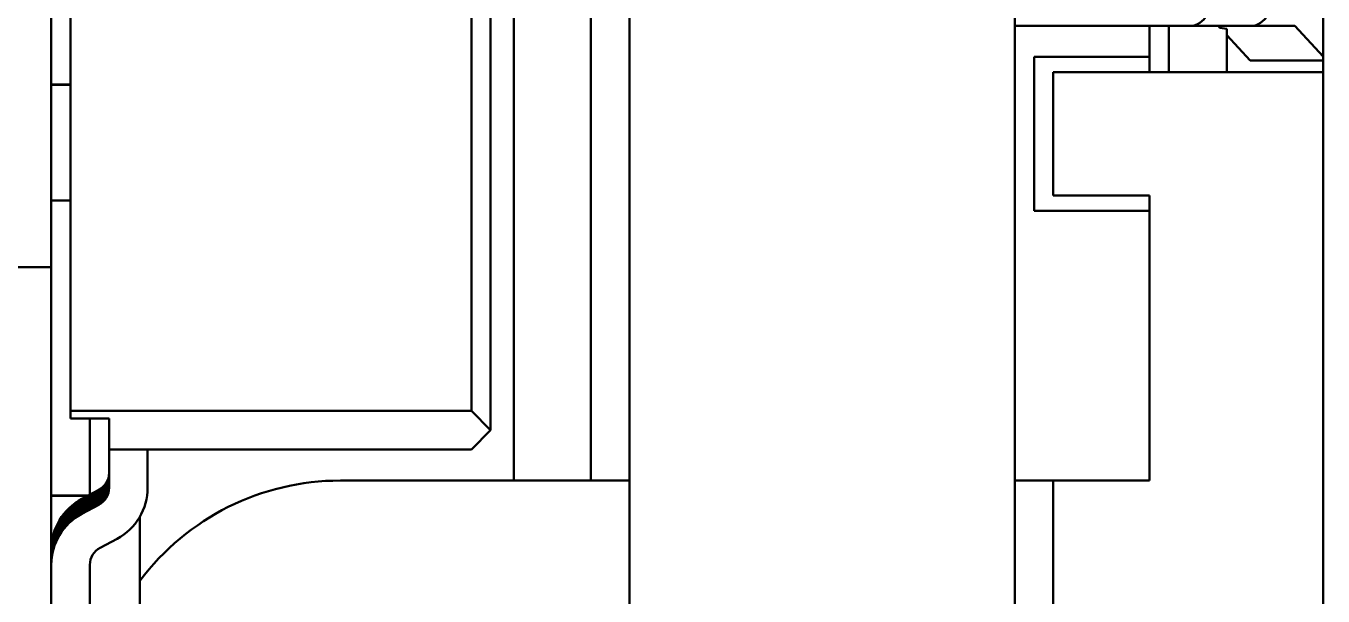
# Model space of a CAD drawing. Header units: millimetres. Extents: x 3100 to 5091, y 868 to 1900.
# Drawn here: x 3346.974 to 3350.34, y 1453.297 to 1454.776 of the extents above; entities that cross this region are included whole.
import ezdxf

# ---------------------------------------------------------------- set-up
doc = ezdxf.new("R2010")
doc.units = ezdxf.units.MM
doc.header["$LTSCALE"] = 1.8
doc.layers.add('외형선(ISO)', color=7, linetype='Continuous', lineweight=50)

msp = doc.modelspace()

# ---------------------------------------------------------------- linework, layer by layer
at = {"layer": '외형선(ISO)'}
for p, q in [((3348.2401, 1453.5965), (3348.2401, 1461.4695)), ((3348.4401, 1453.5965), (3348.4401, 1461.3195)), ((3348.5401, 1418.5546), (3348.5401, 1461.2383)), ((3349.5401, 1460.1094), (3349.5401, 1419.6835)), ((3347.0401, 1457.5528), (3347.0401, 1454.1501)), ((3350.3401, 1457.3965), (3350.3401, 1422.3965)), ((3348.1801, 1455.4775), (3348.1801, 1453.7275)), ((3347.0901, 1455.4275), (3347.0901, 1453.7775)), ((3348.1301, 1455.4275), (3348.1301, 1453.7775)), ((3349.5401, 1454.7765), (3349.9962, 1454.7765)), ((3349.8901, 1454.7765), (3349.8901, 1454.6565)), ((3349.9401, 1454.7765), (3349.9401, 1454.6565)), ((3349.9962, 1454.7765), (3350.1538, 1454.7765)), ((3350.0676, 1454.7765), (3350.0721, 1454.7716)), ((3350.0901, 1454.7687), (3350.0721, 1454.7716)), ((3350.0901, 1454.7687), (3350.0901, 1454.6565)), ((3350.0901, 1454.7522), (3350.1512, 1454.6865)), ((3350.2575, 1454.7765), (3350.1538, 1454.7765)), ((3350.2575, 1454.7765), (3350.2665, 1454.7765)), ((3350.3401, 1454.6972), (3350.2665, 1454.7765)), ((3349.5901, 1454.2965), (3349.5901, 1454.6965)), ((3349.8901, 1454.6965), (3349.5901, 1454.6965)), ((3350.1512, 1454.6865), (3350.3401, 1454.6865)), ((3350.3401, 1454.6565), (3349.6401, 1454.6565)), ((3349.6401, 1454.3365), (3349.6401, 1454.6565)), ((3347.0401, 1454.6243), (3347.0901, 1454.6243)), ((3347.0601, 1454.6242), (3347.0401, 1454.6242)), ((3347.0401, 1454.6239), (3347.0601, 1454.6239)), ((3347.0901, 1454.6238), (3347.0401, 1454.6238)), ((3347.0901, 1454.6242), (3347.0601, 1454.6242)), ((3347.0601, 1454.6239), (3347.0901, 1454.6239)), ((3347.0901, 1454.3238), (3347.0401, 1454.3238)), ((3349.6401, 1454.3365), (3349.8901, 1454.3365)), ((3349.8901, 1453.5965), (3349.8901, 1454.3365)), ((3349.5901, 1454.2965), (3349.8901, 1454.2965)), ((3347.0401, 1454.1501), (3345.8401, 1454.1501)), ((3347.0401, 1422.8311), (3347.0401, 1454.1501)), ((3348.1301, 1453.7775), (3347.0901, 1453.7775)), ((3347.0901, 1453.7575), (3347.0901, 1453.7775)), ((3348.1301, 1453.7775), (3348.1801, 1453.7275)), ((3347.1901, 1453.7575), (3347.0901, 1453.7575)), ((3347.1401, 1453.5601), (3347.1401, 1453.7575)), ((3347.1901, 1453.6775), (3347.1901, 1453.7575)), ((3348.1801, 1453.7275), (3348.1301, 1453.6775)), ((3348.1301, 1453.6775), (3347.1901, 1453.6775)), ((3347.1901, 1453.6775), (3347.1901, 1453.5779)), ((3347.2901, 1453.5779), (3347.2901, 1453.6775)), ((3347.1195, 1453.5492), (3347.163, 1453.5723)), ((3347.163, 1453.5722), (3347.1195, 1453.549)), ((3347.1195, 1453.5488), (3347.163, 1453.572)), ((3347.163, 1453.5719), (3347.1195, 1453.5487)), ((3347.1195, 1453.5485), (3347.163, 1453.5716)), ((3347.163, 1453.5715), (3347.1195, 1453.5484)), ((3347.1195, 1453.5481), (3347.163, 1453.5713)), ((3347.163, 1453.5712), (3347.1195, 1453.548)), ((3347.1195, 1453.5478), (3347.163, 1453.571)), ((3347.163, 1453.5708), (3347.1195, 1453.5477)), ((3347.1195, 1453.5475), (3347.163, 1453.5706)), ((3347.163, 1453.5705), (3347.1195, 1453.5473)), ((3347.1195, 1453.5471), (3347.163, 1453.5703)), ((3347.163, 1453.5702), (3347.1195, 1453.547)), ((3347.1195, 1453.5468), (3347.163, 1453.5699)), ((3347.163, 1453.5698), (3347.1195, 1453.5467)), ((3347.1195, 1453.5465), (3347.163, 1453.5696)), ((3347.163, 1453.5695), (3347.1195, 1453.5463)), ((3347.1195, 1453.5461), (3347.163, 1453.5693)), ((3347.163, 1453.5691), (3347.1195, 1453.546)), ((3347.1195, 1453.5458), (3347.163, 1453.5689)), ((3347.163, 1453.5688), (3347.1195, 1453.5456)), ((3347.7901, 1453.5965), (3348.5401, 1453.5965)), ((3349.5401, 1453.5965), (3349.6401, 1453.5965)), ((3349.6401, 1452.2965), (3349.6401, 1453.5965)), ((3349.6401, 1453.5965), (3349.8901, 1453.5965)), ((3347.0401, 1453.5575), (3347.1352, 1453.5575)), ((3347.0601, 1453.5574), (3347.0401, 1453.5574)), ((3347.0401, 1453.5571), (3347.0601, 1453.5571)), ((3347.1342, 1453.557), (3347.0401, 1453.557)), ((3347.1349, 1453.5574), (3347.0601, 1453.5574)), ((3347.0601, 1453.5571), (3347.1345, 1453.5571)), ((3347.1195, 1453.5454), (3347.163, 1453.5686)), ((3347.163, 1453.5685), (3347.1195, 1453.5453)), ((3347.1195, 1453.5451), (3347.163, 1453.5683)), ((3347.163, 1453.5681), (3347.1195, 1453.545)), ((3347.1195, 1453.5448), (3347.163, 1453.5679)), ((3347.163, 1453.5678), (3347.1195, 1453.5446)), ((3347.1195, 1453.5444), (3347.163, 1453.5676)), ((3347.163, 1453.5675), (3347.1195, 1453.5443)), ((3347.1195, 1453.5441), (3347.163, 1453.5672)), ((3347.163, 1453.5671), (3347.1195, 1453.544)), ((3347.1195, 1453.5437), (3347.163, 1453.5669)), ((3347.163, 1453.5668), (3347.1195, 1453.5436)), ((3347.1195, 1453.5434), (3347.163, 1453.5666)), ((3347.163, 1453.5664), (3347.1195, 1453.5433)), ((3347.1195, 1453.5431), (3347.163, 1453.5662)), ((3347.163, 1453.5661), (3347.1195, 1453.5429)), ((3347.1195, 1453.5427), (3347.163, 1453.5659)), ((3347.163, 1453.5658), (3347.1195, 1453.5426)), ((3347.1195, 1453.5424), (3347.163, 1453.5656)), ((3347.163, 1453.5654), (3347.1195, 1453.5423)), ((3347.1195, 1453.5421), (3347.163, 1453.5652)), ((3347.163, 1453.5651), (3347.1195, 1453.5419)), ((3347.1195, 1453.5417), (3347.163, 1453.5649)), ((3347.163, 1453.5648), (3347.1195, 1453.5416)), ((3347.1195, 1453.5414), (3347.163, 1453.5645)), ((3347.163, 1453.5644), (3347.1195, 1453.5413)), ((3347.1195, 1453.541), (3347.163, 1453.5642)), ((3347.163, 1453.5641), (3347.1195, 1453.5409)), ((3347.1195, 1453.5407), (3347.163, 1453.5639)), ((3347.163, 1453.5637), (3347.1195, 1453.5406)), ((3347.1195, 1453.5404), (3347.163, 1453.5635)), ((3347.163, 1453.5634), (3347.1195, 1453.5402)), ((3347.1195, 1453.54), (3347.163, 1453.5632)), ((3347.163, 1453.5631), (3347.1195, 1453.5399)), ((3347.1195, 1453.5397), (3347.163, 1453.5629)), ((3347.163, 1453.5627), (3347.1195, 1453.5396)), ((3347.1195, 1453.5394), (3347.163, 1453.5625)), ((3347.163, 1453.5624), (3347.1195, 1453.5392)), ((3347.1195, 1453.539), (3347.163, 1453.5622)), ((3347.163, 1453.5621), (3347.1195, 1453.5389)), ((3347.1195, 1453.5387), (3347.163, 1453.5618)), ((3347.163, 1453.5617), (3347.1195, 1453.5386)), ((3347.1195, 1453.5383), (3347.163, 1453.5615)), ((3347.163, 1453.5614), (3347.1195, 1453.5382)), ((3347.1195, 1453.538), (3347.163, 1453.5612)), ((3347.163, 1453.561), (3347.1195, 1453.5379)), ((3347.1195, 1453.5377), (3347.163, 1453.5608)), ((3347.163, 1453.5607), (3347.1195, 1453.5375)), ((3347.1195, 1453.5373), (3347.163, 1453.5605)), ((3347.163, 1453.5604), (3347.1195, 1453.5372)), ((3347.1195, 1453.537), (3347.163, 1453.5601)), ((3347.163, 1453.56), (3347.1195, 1453.5369)), ((3347.1195, 1453.5367), (3347.163, 1453.5598)), ((3347.163, 1453.5597), (3347.1195, 1453.5365)), ((3347.1195, 1453.5363), (3347.163, 1453.5595)), ((3347.163, 1453.5593), (3347.1195, 1453.5362)), ((3347.1195, 1453.536), (3347.163, 1453.5591)), ((3347.163, 1453.559), (3347.1195, 1453.5358)), ((3347.1195, 1453.5356), (3347.163, 1453.5588)), ((3347.163, 1453.5587), (3347.1195, 1453.5355)), ((3347.1195, 1453.5353), (3347.163, 1453.5585)), ((3347.163, 1453.5583), (3347.1195, 1453.5352)), ((3347.1195, 1453.535), (3347.163, 1453.5581)), ((3347.163, 1453.558), (3347.1195, 1453.5348)), ((3347.1195, 1453.5346), (3347.163, 1453.5578)), ((3347.163, 1453.5577), (3347.1195, 1453.5345)), ((3347.1195, 1453.5343), (3347.163, 1453.5574)), ((3347.163, 1453.5573), (3347.1195, 1453.5342)), ((3347.1195, 1453.5339), (3347.163, 1453.5571)), ((3347.163, 1453.557), (3347.1195, 1453.5338)), ((3347.1195, 1453.5336), (3347.163, 1453.5568)), ((3347.163, 1453.5566), (3347.1195, 1453.5335)), ((3347.1195, 1453.5333), (3347.163, 1453.5564)), ((3347.163, 1453.5563), (3347.1195, 1453.5331)), ((3347.1195, 1453.5329), (3347.163, 1453.5561)), ((3347.163, 1453.556), (3347.1195, 1453.5328)), ((3347.1195, 1453.5326), (3347.163, 1453.5558)), ((3347.163, 1453.5556), (3347.1195, 1453.5325)), ((3347.1195, 1453.5323), (3347.163, 1453.5554)), ((3347.163, 1453.5553), (3347.1195, 1453.5321)), ((3347.1195, 1453.5319), (3347.163, 1453.5551)), ((3347.163, 1453.555), (3347.1195, 1453.5318)), ((3347.1195, 1453.5276), (3347.163, 1453.5507)), ((3347.163, 1453.5506), (3347.1195, 1453.5275)), ((3347.1195, 1453.5272), (3347.163, 1453.5504)), ((3347.163, 1453.5503), (3347.1195, 1453.5271)), ((3347.1195, 1453.5269), (3347.163, 1453.5501)), ((3347.163, 1453.5499), (3347.1195, 1453.5268)), ((3347.1195, 1453.5266), (3347.163, 1453.5497)), ((3347.163, 1453.5496), (3347.1195, 1453.5264)), ((3347.1195, 1453.5262), (3347.163, 1453.5494)), ((3347.163, 1453.5493), (3347.1195, 1453.5261)), ((3347.1195, 1453.5259), (3347.163, 1453.5491)), ((3347.163, 1453.5489), (3347.1195, 1453.5258)), ((3347.1195, 1453.5256), (3347.163, 1453.5487)), ((3347.163, 1453.5486), (3347.1195, 1453.5254)), ((3347.1195, 1453.5252), (3347.163, 1453.5484)), ((3347.163, 1453.5483), (3347.1195, 1453.5251)), ((3347.1195, 1453.5249), (3347.163, 1453.548)), ((3347.163, 1453.5479), (3347.1195, 1453.5247)), ((3347.1195, 1453.5245), (3347.163, 1453.5477)), ((3347.163, 1453.5476), (3347.1195, 1453.5244)), ((3347.1195, 1453.5242), (3347.163, 1453.5474)), ((3347.163, 1453.5472), (3347.1195, 1453.5241)), ((3347.1195, 1453.5239), (3347.163, 1453.547)), ((3347.163, 1453.5469), (3347.1195, 1453.5237)), ((3347.1195, 1453.5235), (3347.163, 1453.5467)), ((3347.163, 1453.5466), (3347.1195, 1453.5234)), ((3347.1195, 1453.5232), (3347.163, 1453.5463)), ((3347.163, 1453.5462), (3347.1195, 1453.5231)), ((3347.1195, 1453.5228), (3347.163, 1453.546)), ((3347.163, 1453.5459), (3347.1195, 1453.5227)), ((3347.1195, 1453.5225), (3347.163, 1453.5457)), ((3347.163, 1453.5455), (3347.1195, 1453.5224)), ((3347.1195, 1453.5222), (3347.163, 1453.5453)), ((3347.163, 1453.5452), (3347.1195, 1453.522)), ((3347.1195, 1453.5218), (3347.163, 1453.545)), ((3347.163, 1453.5449), (3347.1195, 1453.5217)), ((3347.1195, 1453.5215), (3347.163, 1453.5447)), ((3347.163, 1453.5445), (3347.1195, 1453.5214)), ((3347.1195, 1453.5212), (3347.163, 1453.5443)), ((3347.163, 1453.5442), (3347.1195, 1453.521)), ((3347.1195, 1453.5208), (3347.163, 1453.544)), ((3347.163, 1453.5439), (3347.1195, 1453.5207)), ((3347.1195, 1453.5205), (3347.163, 1453.5436)), ((3347.163, 1453.5435), (3347.1195, 1453.5204)), ((3347.1195, 1453.5201), (3347.163, 1453.5433)), ((3347.163, 1453.5432), (3347.1195, 1453.52)), ((3347.1195, 1453.5198), (3347.163, 1453.543)), ((3347.163, 1453.5428), (3347.1195, 1453.5197)), ((3347.1195, 1453.5195), (3347.163, 1453.5426)), ((3347.163, 1453.5425), (3347.1195, 1453.5193)), ((3347.1195, 1453.5191), (3347.163, 1453.5423)), ((3347.163, 1453.5422), (3347.1195, 1453.519)), ((3347.1195, 1453.5188), (3347.163, 1453.542)), ((3347.163, 1453.5418), (3347.1195, 1453.5187)), ((3347.1195, 1453.5185), (3347.163, 1453.5416)), ((3347.163, 1453.5415), (3347.1195, 1453.5183)), ((3347.1195, 1453.5181), (3347.163, 1453.5413)), ((3347.163, 1453.5412), (3347.1195, 1453.518)), ((3347.1195, 1453.5178), (3347.163, 1453.5409)), ((3347.163, 1453.5408), (3347.1195, 1453.5177)), ((3347.1195, 1453.5174), (3347.163, 1453.5406)), ((3347.163, 1453.5405), (3347.1195, 1453.5173)), ((3347.1195, 1453.5171), (3347.163, 1453.5403)), ((3347.163, 1453.5401), (3347.1195, 1453.517)), ((3347.1195, 1453.5168), (3347.163, 1453.5399)), ((3347.163, 1453.5398), (3347.1195, 1453.5166)), ((3347.1195, 1453.5164), (3347.163, 1453.5396)), ((3347.163, 1453.5395), (3347.1195, 1453.5163)), ((3347.1195, 1453.5161), (3347.163, 1453.5392)), ((3347.163, 1453.5391), (3347.1195, 1453.516)), ((3347.1195, 1453.5158), (3347.163, 1453.5389)), ((3347.163, 1453.5388), (3347.1195, 1453.5156)), ((3347.1195, 1453.5154), (3347.163, 1453.5386)), ((3347.163, 1453.5384), (3347.1195, 1453.5153)), ((3347.1195, 1453.5151), (3347.163, 1453.5382)), ((3347.163, 1453.5381), (3347.1195, 1453.5149)), ((3347.1195, 1453.5147), (3347.163, 1453.5379)), ((3347.163, 1453.5378), (3347.1195, 1453.5146)), ((3347.1195, 1453.5144), (3347.163, 1453.5376)), ((3347.163, 1453.5374), (3347.1195, 1453.5143)), ((3347.1195, 1453.5141), (3347.163, 1453.5372)), ((3347.163, 1453.5371), (3347.1195, 1453.5139)), ((3347.1195, 1453.5137), (3347.163, 1453.5369)), ((3347.163, 1453.5368), (3347.1195, 1453.5136)), ((3347.1195, 1453.5134), (3347.163, 1453.5365)), ((3347.163, 1453.5364), (3347.1195, 1453.5133)), ((3347.1195, 1453.513), (3347.163, 1453.5362)), ((3347.163, 1453.5361), (3347.1195, 1453.5129)), ((3347.1195, 1453.5127), (3347.163, 1453.5359)), ((3347.163, 1453.5357), (3347.1195, 1453.5126)), ((3347.1195, 1453.5124), (3347.163, 1453.5355)), ((3347.163, 1453.5354), (3347.1195, 1453.5122)), ((3347.1195, 1453.512), (3347.163, 1453.5352)), ((3347.163, 1453.5351), (3347.1195, 1453.5119)), ((3347.1195, 1453.5117), (3347.163, 1453.5349)), ((3347.163, 1453.5347), (3347.1195, 1453.5116)), ((3347.1195, 1453.5114), (3347.163, 1453.5345)), ((3347.163, 1453.5344), (3347.1195, 1453.5112)), ((3347.1195, 1453.511), (3347.163, 1453.5342)), ((3347.163, 1453.5341), (3347.1195, 1453.5109)), ((3347.1195, 1453.5107), (3347.163, 1453.5338)), ((3347.163, 1453.5337), (3347.1195, 1453.5106)), ((3347.1195, 1453.5103), (3347.163, 1453.5335)), ((3347.163, 1453.5334), (3347.1195, 1453.5102)), ((3347.2701, 1453.257), (3347.2701, 1453.503)), ((3347.1666, 1453.422), (3347.2107, 1453.4455)), ((3347.1401, 1453.1179), (3347.1401, 1453.3779))]:
    msp.add_line(p, q, dxfattribs=at)
for centre, radius, start, end in [((3347.1401, 1453.6168), 0.05, 297.1742, 0), ((3347.1401, 1453.6167), 0.05, 297.1815, 0), ((3347.1401, 1453.6165), 0.05, 297.1742, 0), ((3347.1401, 1453.6163), 0.05, 297.1815, 0), ((3347.1401, 1453.6161), 0.05, 297.1742, 0), ((3347.1401, 1453.616), 0.05, 297.1815, 0), ((3347.1401, 1453.6158), 0.05, 297.1742, 0), ((3347.1401, 1453.6157), 0.05, 297.1815, 0), ((3347.1401, 1453.6155), 0.05, 297.1742, 0), ((3347.1401, 1453.6153), 0.05, 297.1815, 0), ((3347.1401, 1453.6151), 0.05, 297.1742, 0), ((3347.1401, 1453.615), 0.05, 297.1815, 0), ((3347.1401, 1453.6148), 0.05, 297.1742, 0), ((3347.1401, 1453.6146), 0.05, 297.1815, 0), ((3347.1401, 1453.6144), 0.05, 297.1742, 0), ((3347.1401, 1453.6143), 0.05, 297.1815, 0), ((3347.1401, 1453.6141), 0.05, 297.1742, 0), ((3347.1401, 1453.614), 0.05, 297.1815, 0), ((3347.1401, 1453.6138), 0.05, 297.1742, 0), ((3347.1401, 1453.6136), 0.05, 297.1815, 0), ((3347.1401, 1453.6134), 0.05, 297.1742, 0), ((3347.1401, 1453.6133), 0.05, 297.1815, 0), ((3347.1401, 1453.6131), 0.05, 297.1742, 0), ((3347.1401, 1453.613), 0.05, 297.1815, 0), ((3347.1401, 1453.6127), 0.05, 297.1742, 0), ((3347.1401, 1453.6126), 0.05, 297.1815, 0), ((3347.1401, 1453.6124), 0.05, 297.1742, 0), ((3347.1401, 1453.6123), 0.05, 297.1815, 0), ((3347.1401, 1453.6121), 0.05, 297.1742, 0), ((3347.1401, 1453.6119), 0.05, 297.1815, 0), ((3347.1401, 1453.6117), 0.05, 297.1742, 0), ((3347.1401, 1453.6116), 0.05, 297.1815, 0), ((3347.1401, 1453.6114), 0.05, 297.1742, 0), ((3347.1401, 1453.6113), 0.05, 297.1815, 0), ((3347.1401, 1453.6111), 0.05, 297.1742, 0), ((3347.1401, 1453.6109), 0.05, 297.1815, 0), ((3347.1401, 1453.6107), 0.05, 297.1742, 0), ((3347.1401, 1453.6106), 0.05, 297.1815, 0), ((3347.1401, 1453.6104), 0.05, 297.1742, 0), ((3347.1401, 1453.6103), 0.05, 297.1815, 0), ((3347.1401, 1453.61), 0.05, 297.1742, 0), ((3347.1401, 1453.6099), 0.05, 297.1815, 0), ((3347.1401, 1453.6097), 0.05, 297.1742, 0), ((3347.1401, 1453.6096), 0.05, 297.1815, 0), ((3347.1401, 1453.6094), 0.05, 297.1742, 0), ((3347.1401, 1453.6092), 0.05, 297.1815, 0), ((3347.1401, 1453.609), 0.05, 297.1742, 0), ((3347.1401, 1453.6089), 0.05, 297.1815, 0), ((3347.1401, 1453.6087), 0.05, 297.1742, 0), ((3347.1401, 1453.6086), 0.05, 297.1815, 0), ((3347.1401, 1453.6084), 0.05, 297.1742, 0), ((3347.1401, 1453.6082), 0.05, 297.1815, 0), ((3347.1401, 1453.608), 0.05, 297.1742, 0), ((3347.1401, 1453.6079), 0.05, 297.1815, 0), ((3347.1401, 1453.6077), 0.05, 297.1742, 0), ((3347.1401, 1453.6076), 0.05, 297.1815, 0), ((3347.1401, 1453.6073), 0.05, 297.1742, 0), ((3347.1401, 1453.6072), 0.05, 297.1815, 0), ((3347.1401, 1453.607), 0.05, 297.1742, 0), ((3347.1401, 1453.6069), 0.05, 297.1815, 0), ((3347.1401, 1453.6067), 0.05, 297.1742, 0), ((3347.1401, 1453.6065), 0.05, 297.1815, 0), ((3347.1401, 1453.6063), 0.05, 297.1742, 0), ((3347.1401, 1453.6062), 0.05, 297.1815, 0), ((3347.1401, 1453.606), 0.05, 297.1742, 0), ((3347.1401, 1453.6059), 0.05, 297.1815, 0), ((3347.1401, 1453.6056), 0.05, 297.1742, 0), ((3347.1401, 1453.6055), 0.05, 297.1815, 0), ((3347.1401, 1453.6053), 0.05, 297.1742, 0), ((3347.1401, 1453.6052), 0.05, 297.1815, 0), ((3347.1401, 1453.605), 0.05, 297.1742, 0), ((3347.1401, 1453.6048), 0.05, 297.1815, 0), ((3347.1401, 1453.6046), 0.05, 297.1742, 0), ((3347.1401, 1453.6045), 0.05, 297.1815, 0), ((3347.1401, 1453.6043), 0.05, 297.1742, 0), ((3347.1401, 1453.6042), 0.05, 297.1815, 0), ((3347.1401, 1453.604), 0.05, 297.1742, 0), ((3347.1401, 1453.6038), 0.05, 297.1815, 0), ((3347.1401, 1453.6036), 0.05, 297.1742, 0), ((3347.1401, 1453.6035), 0.05, 297.1815, 0), ((3347.1401, 1453.6033), 0.05, 297.1742, 0), ((3347.1401, 1453.6032), 0.05, 297.1815, 0), ((3347.1401, 1453.6029), 0.05, 297.1742, 0), ((3347.1401, 1453.6028), 0.05, 297.1815, 0), ((3347.1401, 1453.6026), 0.05, 297.1742, 0), ((3347.1401, 1453.6025), 0.05, 297.1815, 0), ((3347.1401, 1453.6023), 0.05, 297.1742, 0), ((3347.1401, 1453.6021), 0.05, 297.1815, 0), ((3347.1401, 1453.6019), 0.05, 297.1742, 0), ((3347.1401, 1453.6018), 0.05, 297.1815, 0), ((3347.1401, 1453.6016), 0.05, 297.1742, 0), ((3347.1401, 1453.6015), 0.05, 297.1815, 0), ((3347.1401, 1453.6013), 0.05, 297.1742, 0), ((3347.1401, 1453.6011), 0.05, 297.1815, 0), ((3347.1401, 1453.6009), 0.05, 297.1742, 0), ((3347.1401, 1453.6008), 0.05, 297.1815, 0), ((3347.1401, 1453.6006), 0.05, 297.1742, 0), ((3347.1401, 1453.6005), 0.05, 297.1815, 0), ((3347.1401, 1453.6002), 0.05, 297.1742, 0), ((3347.1401, 1453.6001), 0.05, 297.1815, 0), ((3347.1401, 1453.5999), 0.05, 297.1742, 0), ((3347.1401, 1453.5998), 0.05, 297.1815, 0), ((3347.1401, 1453.5996), 0.05, 297.1742, 0), ((3347.1401, 1453.5994), 0.05, 297.1815, 0), ((3347.1401, 1453.5952), 0.05, 297.1742, 0), ((3347.1401, 1453.5951), 0.05, 297.1815, 0), ((3347.1401, 1453.5949), 0.05, 297.1742, 0), ((3347.1401, 1453.5948), 0.05, 297.1815, 0), ((3347.1401, 1453.5946), 0.05, 297.1742, 0), ((3347.1401, 1453.5944), 0.05, 297.1815, 0), ((3347.1401, 1453.5942), 0.05, 297.1742, 0), ((3347.1401, 1453.5941), 0.05, 297.1815, 0), ((3347.1401, 1453.5939), 0.05, 297.1742, 0), ((3347.1401, 1453.5937), 0.05, 297.1815, 0), ((3347.1401, 1453.5935), 0.05, 297.1742, 0), ((3347.1401, 1453.5934), 0.05, 297.1815, 0), ((3347.1401, 1453.5932), 0.05, 297.1742, 0), ((3347.1401, 1453.5931), 0.05, 297.1815, 0), ((3347.1401, 1453.5929), 0.05, 297.1742, 0), ((3347.1401, 1453.5927), 0.05, 297.1815, 0), ((3347.1401, 1453.5925), 0.05, 297.1742, 0), ((3347.1401, 1453.5924), 0.05, 297.1815, 0), ((3347.1401, 1453.5922), 0.05, 297.1742, 0), ((3347.1401, 1453.5921), 0.05, 297.1815, 0), ((3347.1401, 1453.5918), 0.05, 297.1742, 0), ((3347.1401, 1453.5917), 0.05, 297.1815, 0), ((3347.1401, 1453.5915), 0.05, 297.1742, 0), ((3347.1401, 1453.5914), 0.05, 297.1815, 0), ((3347.1401, 1453.5912), 0.05, 297.1742, 0), ((3347.1401, 1453.591), 0.05, 297.1815, 0), ((3347.1401, 1453.5908), 0.05, 297.1742, 0), ((3347.1401, 1453.5907), 0.05, 297.1815, 0), ((3347.1401, 1453.5905), 0.05, 297.1742, 0), ((3347.1401, 1453.5904), 0.05, 297.1815, 0), ((3347.1401, 1453.5902), 0.05, 297.1742, 0), ((3347.1401, 1453.59), 0.05, 297.1815, 0), ((3347.1401, 1453.5898), 0.05, 297.1742, 0), ((3347.1401, 1453.5897), 0.05, 297.1815, 0), ((3347.1401, 1453.5895), 0.05, 297.1742, 0), ((3347.1401, 1453.5894), 0.05, 297.1815, 0), ((3347.1401, 1453.5891), 0.05, 297.1742, 0), ((3347.1401, 1453.589), 0.05, 297.1815, 0), ((3347.1401, 1453.5888), 0.05, 297.1742, 0), ((3347.1401, 1453.5887), 0.05, 297.1815, 0), ((3347.1401, 1453.5885), 0.05, 297.1742, 0), ((3347.1401, 1453.5883), 0.05, 297.1815, 0), ((3347.1401, 1453.5881), 0.05, 297.1742, 0), ((3347.1401, 1453.588), 0.05, 297.1815, 0), ((3347.1401, 1453.5878), 0.05, 297.1742, 0), ((3347.1401, 1453.5877), 0.05, 297.1815, 0), ((3347.1401, 1453.5875), 0.05, 297.1742, 0), ((3347.1401, 1453.5873), 0.05, 297.1815, 0), ((3347.1401, 1453.5871), 0.05, 297.1742, 0), ((3347.1401, 1453.587), 0.05, 297.1815, 0), ((3347.1401, 1453.5868), 0.05, 297.1742, 0), ((3347.1401, 1453.5867), 0.05, 297.1815, 0), ((3347.1401, 1453.5864), 0.05, 297.1742, 0), ((3347.1401, 1453.5863), 0.05, 297.1815, 0), ((3347.1401, 1453.5861), 0.05, 297.1742, 0), ((3347.1401, 1453.586), 0.05, 297.1815, 0), ((3347.1401, 1453.5858), 0.05, 297.1742, 0), ((3347.1401, 1453.5856), 0.05, 297.1815, 0), ((3347.1401, 1453.5854), 0.05, 297.1742, 0), ((3347.1401, 1453.5853), 0.05, 297.1815, 0), ((3347.1401, 1453.5851), 0.05, 297.1742, 0), ((3347.1401, 1453.585), 0.05, 297.1815, 0), ((3347.1401, 1453.5847), 0.05, 297.1742, 0), ((3347.1401, 1453.5846), 0.05, 297.1815, 0), ((3347.1401, 1453.5844), 0.05, 297.1742, 0), ((3347.1401, 1453.5843), 0.05, 297.1815, 0), ((3347.1401, 1453.5841), 0.05, 297.1742, 0), ((3347.1401, 1453.5839), 0.05, 297.1815, 0), ((3347.1401, 1453.5837), 0.05, 297.1742, 0), ((3347.1401, 1453.5836), 0.05, 297.1815, 0), ((3347.1401, 1453.5834), 0.05, 297.1742, 0), ((3347.1401, 1453.5833), 0.05, 297.1815, 0), ((3347.1401, 1453.5831), 0.05, 297.1742, 0), ((3347.1401, 1453.5829), 0.05, 297.1815, 0), ((3347.1401, 1453.5827), 0.05, 297.1742, 0), ((3347.1401, 1453.5826), 0.05, 297.1815, 0), ((3347.1401, 1453.5824), 0.05, 297.1742, 0), ((3347.1401, 1453.5823), 0.05, 297.1815, 0), ((3347.1401, 1453.582), 0.05, 297.1742, 0), ((3347.1401, 1453.5819), 0.05, 297.1815, 0), ((3347.1401, 1453.5817), 0.05, 297.1742, 0), ((3347.1401, 1453.5816), 0.05, 297.1815, 0), ((3347.1401, 1453.5814), 0.05, 297.1742, 0), ((3347.1401, 1453.5812), 0.05, 297.1815, 0), ((3347.1401, 1453.581), 0.05, 297.1742, 0), ((3347.1401, 1453.5809), 0.05, 297.1815, 0), ((3347.1401, 1453.5807), 0.05, 297.1742, 0), ((3347.1401, 1453.5806), 0.05, 297.1815, 0), ((3347.1401, 1453.5804), 0.05, 297.1742, 0), ((3347.1401, 1453.5802), 0.05, 297.1815, 0), ((3347.1401, 1453.58), 0.05, 297.1742, 0), ((3347.1401, 1453.5799), 0.05, 297.1815, 0), ((3347.1401, 1453.5797), 0.05, 297.1742, 0), ((3347.1401, 1453.5796), 0.05, 297.1815, 0), ((3347.1401, 1453.5793), 0.05, 297.1742, 0), ((3347.1401, 1453.5792), 0.05, 297.1815, 0), ((3347.1401, 1453.579), 0.05, 297.1742, 0), ((3347.1401, 1453.5789), 0.05, 297.1815, 0), ((3347.1401, 1453.5787), 0.05, 297.1742, 0), ((3347.1401, 1453.5785), 0.05, 297.1815, 0), ((3347.1401, 1453.5783), 0.05, 297.1742, 0), ((3347.1401, 1453.5782), 0.05, 297.1815, 0), ((3347.1401, 1453.578), 0.05, 297.1742, 0), ((3347.1401, 1453.5779), 0.05, 297.1815, 0), ((3347.1401, 1453.5779), 0.15, 298.0725, 0), ((3347.7901, 1452.9465), 0.65, 90, 143.1301), ((3347.1901, 1453.4168), 0.15, 118.0725, 180), ((3347.1901, 1453.4167), 0.15, 118.0725, 180), ((3347.1901, 1453.4165), 0.15, 118.0725, 180), ((3347.1901, 1453.4163), 0.15, 118.0725, 180), ((3347.1901, 1453.4161), 0.15, 118.0725, 180), ((3347.1901, 1453.416), 0.15, 118.0725, 180), ((3347.1901, 1453.4158), 0.15, 118.0725, 180), ((3347.1901, 1453.4157), 0.15, 118.0725, 180), ((3347.1901, 1453.4155), 0.15, 118.0725, 180), ((3347.1901, 1453.4153), 0.15, 118.0725, 180), ((3347.1901, 1453.4151), 0.15, 118.0725, 180), ((3347.1901, 1453.415), 0.15, 118.0725, 180), ((3347.1901, 1453.4148), 0.15, 118.0725, 180), ((3347.1901, 1453.4146), 0.15, 118.0725, 180), ((3347.1901, 1453.4144), 0.15, 118.0725, 180), ((3347.1901, 1453.4143), 0.15, 118.0725, 180), ((3347.1901, 1453.4141), 0.15, 118.0725, 180), ((3347.1901, 1453.414), 0.15, 118.0725, 180), ((3347.1901, 1453.4138), 0.15, 118.0725, 180), ((3347.1901, 1453.4136), 0.15, 118.0725, 180), ((3347.1901, 1453.4134), 0.15, 118.0725, 180), ((3347.1901, 1453.4133), 0.15, 118.0725, 180), ((3347.1901, 1453.4131), 0.15, 118.0725, 180), ((3347.1901, 1453.413), 0.15, 118.0725, 180), ((3347.1901, 1453.4127), 0.15, 118.0725, 180), ((3347.1901, 1453.4126), 0.15, 118.0725, 180), ((3347.1901, 1453.4124), 0.15, 118.0725, 180), ((3347.1901, 1453.4123), 0.15, 118.0725, 180), ((3347.1901, 1453.4121), 0.15, 118.0725, 180), ((3347.1901, 1453.4119), 0.15, 118.0725, 180), ((3347.1901, 1453.4117), 0.15, 118.0725, 180), ((3347.1901, 1453.4116), 0.15, 118.0725, 180), ((3347.1901, 1453.4114), 0.15, 118.0725, 180), ((3347.1901, 1453.4113), 0.15, 118.0725, 180), ((3347.1901, 1453.4111), 0.15, 118.0725, 180), ((3347.1901, 1453.4109), 0.15, 118.0725, 180), ((3347.1901, 1453.4107), 0.15, 118.0725, 180), ((3347.1901, 1453.4106), 0.15, 118.0725, 180), ((3347.1901, 1453.4104), 0.15, 118.0725, 180), ((3347.1901, 1453.4103), 0.15, 118.0725, 180), ((3347.1901, 1453.41), 0.15, 118.0725, 180), ((3347.1901, 1453.4099), 0.15, 118.0725, 180), ((3347.1901, 1453.4097), 0.15, 118.0725, 180), ((3347.1901, 1453.4096), 0.15, 118.0725, 180), ((3347.1901, 1453.4094), 0.15, 118.0725, 180), ((3347.1901, 1453.4092), 0.15, 118.0725, 180), ((3347.1901, 1453.409), 0.15, 118.0725, 180), ((3347.1901, 1453.4089), 0.15, 118.0725, 180), ((3347.1901, 1453.4087), 0.15, 118.0725, 180), ((3347.1901, 1453.4086), 0.15, 118.0725, 180), ((3347.1901, 1453.4084), 0.15, 118.0725, 180), ((3347.1901, 1453.4082), 0.15, 118.0725, 180), ((3347.1901, 1453.408), 0.15, 118.0725, 180), ((3347.1901, 1453.4079), 0.15, 118.0725, 180), ((3347.1901, 1453.4077), 0.15, 118.0725, 180), ((3347.1901, 1453.4076), 0.15, 118.0725, 180), ((3347.1901, 1453.4073), 0.15, 118.0725, 180), ((3347.1901, 1453.4072), 0.15, 118.0725, 180), ((3347.1901, 1453.407), 0.15, 118.0725, 180), ((3347.1901, 1453.4069), 0.15, 118.0725, 180), ((3347.1901, 1453.4067), 0.15, 118.0725, 180), ((3347.1901, 1453.4065), 0.15, 118.0725, 180), ((3347.1901, 1453.4063), 0.15, 118.0725, 180), ((3347.1901, 1453.4062), 0.15, 118.0725, 180), ((3347.1901, 1453.406), 0.15, 118.0725, 180), ((3347.1901, 1453.4059), 0.15, 118.0725, 180), ((3347.1901, 1453.4056), 0.15, 118.0725, 180), ((3347.1901, 1453.4055), 0.15, 118.0725, 180), ((3347.1901, 1453.4053), 0.15, 118.0725, 180), ((3347.1901, 1453.4052), 0.15, 118.0725, 180), ((3347.1901, 1453.405), 0.15, 118.0725, 180), ((3347.1901, 1453.4048), 0.15, 118.0725, 180), ((3347.1901, 1453.4046), 0.15, 118.0725, 180), ((3347.1901, 1453.4045), 0.15, 118.0725, 180), ((3347.1901, 1453.4043), 0.15, 118.0725, 180), ((3347.1901, 1453.4042), 0.15, 118.0725, 180), ((3347.1901, 1453.404), 0.15, 118.0725, 180), ((3347.1901, 1453.4038), 0.15, 118.0725, 180), ((3347.1901, 1453.4036), 0.15, 118.0725, 180), ((3347.1901, 1453.4035), 0.15, 118.0725, 180), ((3347.1901, 1453.4033), 0.15, 118.0725, 180), ((3347.1901, 1453.4032), 0.15, 118.0725, 180), ((3347.1901, 1453.4029), 0.15, 118.0725, 180), ((3347.1901, 1453.4028), 0.15, 118.0725, 180), ((3347.1901, 1453.4026), 0.15, 118.0725, 180), ((3347.1901, 1453.4025), 0.15, 118.0725, 180), ((3347.1901, 1453.4023), 0.15, 118.0725, 180), ((3347.1901, 1453.4021), 0.15, 118.0725, 180), ((3347.1901, 1453.4019), 0.15, 118.0725, 180), ((3347.1901, 1453.4018), 0.15, 118.0725, 180), ((3347.1901, 1453.4016), 0.15, 118.0725, 180), ((3347.1901, 1453.4015), 0.15, 118.0725, 180), ((3347.1901, 1453.4013), 0.15, 118.0725, 180), ((3347.1901, 1453.4011), 0.15, 118.0725, 180), ((3347.1901, 1453.4009), 0.15, 118.0725, 180), ((3347.1901, 1453.4008), 0.15, 118.0725, 180), ((3347.1901, 1453.4006), 0.15, 118.0725, 180), ((3347.1901, 1453.4005), 0.15, 118.0725, 180), ((3347.1901, 1453.4002), 0.15, 118.0725, 180), ((3347.1901, 1453.4001), 0.15, 118.0725, 180), ((3347.1901, 1453.3999), 0.15, 118.0725, 180), ((3347.1901, 1453.3998), 0.15, 118.0725, 180), ((3347.1901, 1453.3996), 0.15, 118.0725, 180), ((3347.1901, 1453.3994), 0.15, 118.0725, 180), ((3347.1901, 1453.3952), 0.15, 118.0725, 180), ((3347.1901, 1453.3951), 0.15, 118.0725, 180), ((3347.1901, 1453.3949), 0.15, 118.0725, 180), ((3347.1901, 1453.3948), 0.15, 118.0725, 180), ((3347.1901, 1453.3946), 0.15, 118.0725, 180), ((3347.1901, 1453.3944), 0.15, 118.0725, 180), ((3347.1901, 1453.3942), 0.15, 118.0725, 180), ((3347.1901, 1453.3941), 0.15, 118.0725, 180), ((3347.1901, 1453.3939), 0.15, 118.0725, 180), ((3347.1901, 1453.3937), 0.15, 118.0725, 180), ((3347.1901, 1453.3935), 0.15, 118.0725, 180), ((3347.1901, 1453.3934), 0.15, 118.0725, 180), ((3347.1901, 1453.3932), 0.15, 118.0725, 180), ((3347.1901, 1453.3931), 0.15, 118.0725, 180), ((3347.1901, 1453.3929), 0.15, 118.0725, 180), ((3347.1901, 1453.3927), 0.15, 118.0725, 180), ((3347.1901, 1453.3925), 0.15, 118.0725, 180), ((3347.1901, 1453.3924), 0.15, 118.0725, 180), ((3347.1901, 1453.3922), 0.15, 118.0725, 180), ((3347.1901, 1453.3921), 0.15, 118.0725, 180), ((3347.1901, 1453.3918), 0.15, 118.0725, 180), ((3347.1901, 1453.3917), 0.15, 118.0725, 180), ((3347.1901, 1453.3915), 0.15, 118.0725, 180), ((3347.1901, 1453.3914), 0.15, 118.0725, 180), ((3347.1901, 1453.3912), 0.15, 118.0725, 180), ((3347.1901, 1453.391), 0.15, 118.0725, 180), ((3347.1901, 1453.3908), 0.15, 118.0725, 180), ((3347.1901, 1453.3907), 0.15, 118.0725, 180), ((3347.1901, 1453.3905), 0.15, 118.0725, 180), ((3347.1901, 1453.3904), 0.15, 118.0725, 180), ((3347.1901, 1453.3902), 0.15, 118.0725, 180), ((3347.1901, 1453.39), 0.15, 118.0725, 180), ((3347.1901, 1453.3898), 0.15, 118.0725, 180), ((3347.1901, 1453.3897), 0.15, 118.0725, 180), ((3347.1901, 1453.3895), 0.15, 118.0725, 180), ((3347.1901, 1453.3894), 0.15, 118.0725, 180), ((3347.1901, 1453.3891), 0.15, 118.0725, 180), ((3347.1901, 1453.389), 0.15, 118.0725, 180), ((3347.1901, 1453.3888), 0.15, 118.0725, 180), ((3347.1901, 1453.3887), 0.15, 118.0725, 180), ((3347.1901, 1453.3885), 0.15, 118.0725, 180), ((3347.1901, 1453.3883), 0.15, 118.0725, 180), ((3347.1901, 1453.3881), 0.15, 118.0725, 180), ((3347.1901, 1453.388), 0.15, 118.0725, 180), ((3347.1901, 1453.3878), 0.15, 118.0725, 180), ((3347.1901, 1453.3877), 0.15, 118.0725, 180), ((3347.1901, 1453.3875), 0.15, 118.0725, 180), ((3347.1901, 1453.3873), 0.15, 118.0725, 180), ((3347.1901, 1453.3871), 0.15, 118.0725, 180), ((3347.1901, 1453.387), 0.15, 118.0725, 180), ((3347.1901, 1453.3868), 0.15, 118.0725, 180), ((3347.1901, 1453.3867), 0.15, 118.0725, 180), ((3347.1901, 1453.3864), 0.15, 118.0725, 180), ((3347.1901, 1453.3863), 0.15, 118.0725, 180), ((3347.1901, 1453.3861), 0.15, 118.0725, 180), ((3347.1901, 1453.386), 0.15, 118.0725, 180), ((3347.1901, 1453.3858), 0.15, 118.0725, 180), ((3347.1901, 1453.3856), 0.15, 118.0725, 180), ((3347.1901, 1453.3854), 0.15, 118.0725, 180), ((3347.1901, 1453.3853), 0.15, 118.0725, 180), ((3347.1901, 1453.3851), 0.15, 118.0725, 180), ((3347.1901, 1453.385), 0.15, 118.0725, 180), ((3347.1901, 1453.3847), 0.15, 118.0725, 180), ((3347.1901, 1453.3846), 0.15, 118.0725, 180), ((3347.1901, 1453.3844), 0.15, 118.0725, 180), ((3347.1901, 1453.3843), 0.15, 118.0725, 180), ((3347.1901, 1453.3841), 0.15, 118.0725, 180), ((3347.1901, 1453.3839), 0.15, 118.0725, 180), ((3347.1901, 1453.3837), 0.15, 118.0725, 180), ((3347.1901, 1453.3836), 0.15, 118.0725, 180), ((3347.1901, 1453.3834), 0.15, 118.0725, 180), ((3347.1901, 1453.3833), 0.15, 118.0725, 180), ((3347.1901, 1453.3831), 0.15, 118.0725, 180), ((3347.1901, 1453.3829), 0.15, 118.0725, 180), ((3347.1901, 1453.3827), 0.15, 118.0725, 180), ((3347.1901, 1453.3826), 0.15, 118.0725, 180), ((3347.1901, 1453.3824), 0.15, 118.0725, 180), ((3347.1901, 1453.3823), 0.15, 118.0725, 180), ((3347.1901, 1453.382), 0.15, 118.0725, 180), ((3347.1901, 1453.3819), 0.15, 118.0725, 180), ((3347.1901, 1453.3817), 0.15, 118.0725, 180), ((3347.1901, 1453.3816), 0.15, 118.0725, 180), ((3347.1901, 1453.3814), 0.15, 118.0725, 180), ((3347.1901, 1453.3812), 0.15, 118.0725, 180), ((3347.1901, 1453.381), 0.15, 118.0725, 180), ((3347.1901, 1453.3809), 0.15, 118.0725, 180), ((3347.1901, 1453.3807), 0.15, 118.0725, 180), ((3347.1901, 1453.3806), 0.15, 118.0725, 180), ((3347.1901, 1453.3804), 0.15, 118.0725, 180), ((3347.1901, 1453.3802), 0.15, 118.0725, 180), ((3347.1901, 1453.38), 0.15, 118.0725, 180), ((3347.1901, 1453.3799), 0.15, 118.0725, 180), ((3347.1901, 1453.3797), 0.15, 118.0725, 180), ((3347.1901, 1453.3796), 0.15, 118.0725, 180), ((3347.1901, 1453.3793), 0.15, 118.0725, 180), ((3347.1901, 1453.3792), 0.15, 118.0725, 180), ((3347.1901, 1453.379), 0.15, 118.0725, 180), ((3347.1901, 1453.3789), 0.15, 118.0725, 180), ((3347.1901, 1453.3787), 0.15, 118.0725, 180), ((3347.1901, 1453.3785), 0.15, 118.0725, 180), ((3347.1901, 1453.3783), 0.15, 118.0725, 180), ((3347.1901, 1453.3782), 0.15, 118.0725, 180), ((3347.1901, 1453.378), 0.15, 118.0725, 180), ((3347.1901, 1453.3779), 0.15, 118.0725, 180), ((3347.1901, 1453.3779), 0.05, 118.0725, 180)]:
    msp.add_arc(centre, radius, start, end, dxfattribs=at)
for centre in [(3349.9962, 1454.8765), (3350.1538, 1454.8765)]:
    msp.add_ellipse(centre, major_axis=(0, -0.1), ratio=0.615661, start_param=0, end_param=1.570796, dxfattribs=at)

doc.saveas('drawing.dxf')
